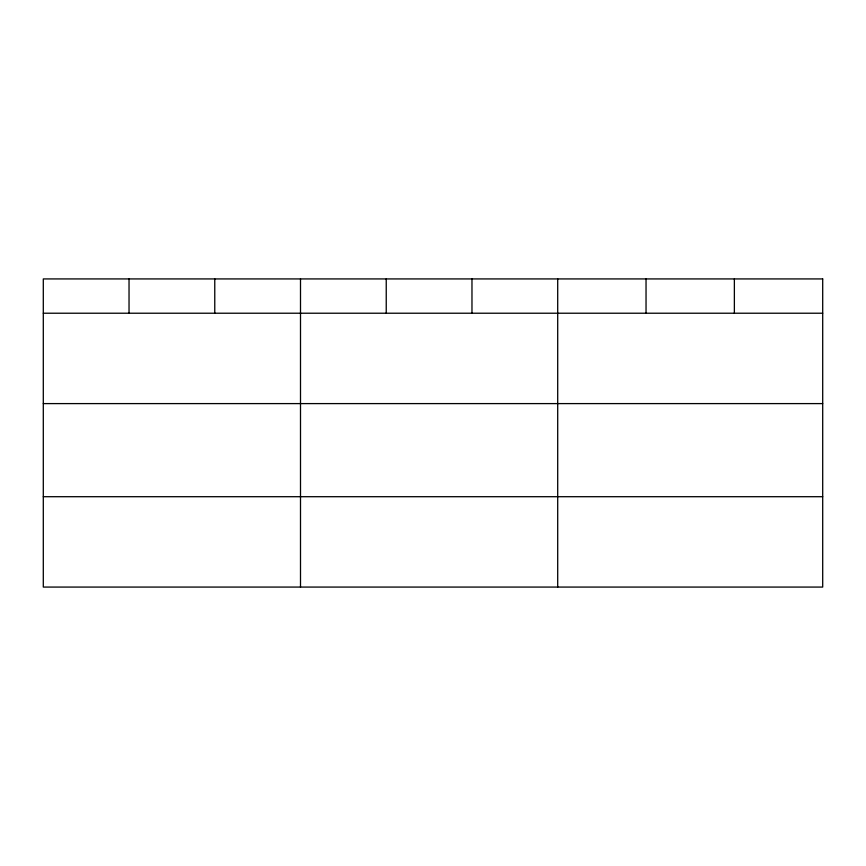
<?xml version="1.0" encoding="UTF-8"?>
<svg xmlns="http://www.w3.org/2000/svg" width="866" height="866" viewBox="0 0 866 866"><rect width="100%" height="100%" fill="white"/><g stroke="black" fill="none" stroke-linecap="round" stroke-linejoin="round"><path stroke-width="1.3" d="M43.3 313.221L822.7 313.221M43.3 403.599L822.7 403.599M43.3 496.705L822.7 496.705M734.368 278.928L734.368 313.221M646.036 278.928L646.036 313.221M557.704 278.928L557.704 587.072M471.97 278.928L471.97 313.221M386.236 278.928L386.236 313.221M300.502 278.928L300.502 587.072M214.768 278.928L214.768 313.221M129.034 278.928L129.034 313.221M822.7 278.928L43.3 278.928L43.3 587.072L822.7 587.072L822.7 278.928"/></g></svg>
